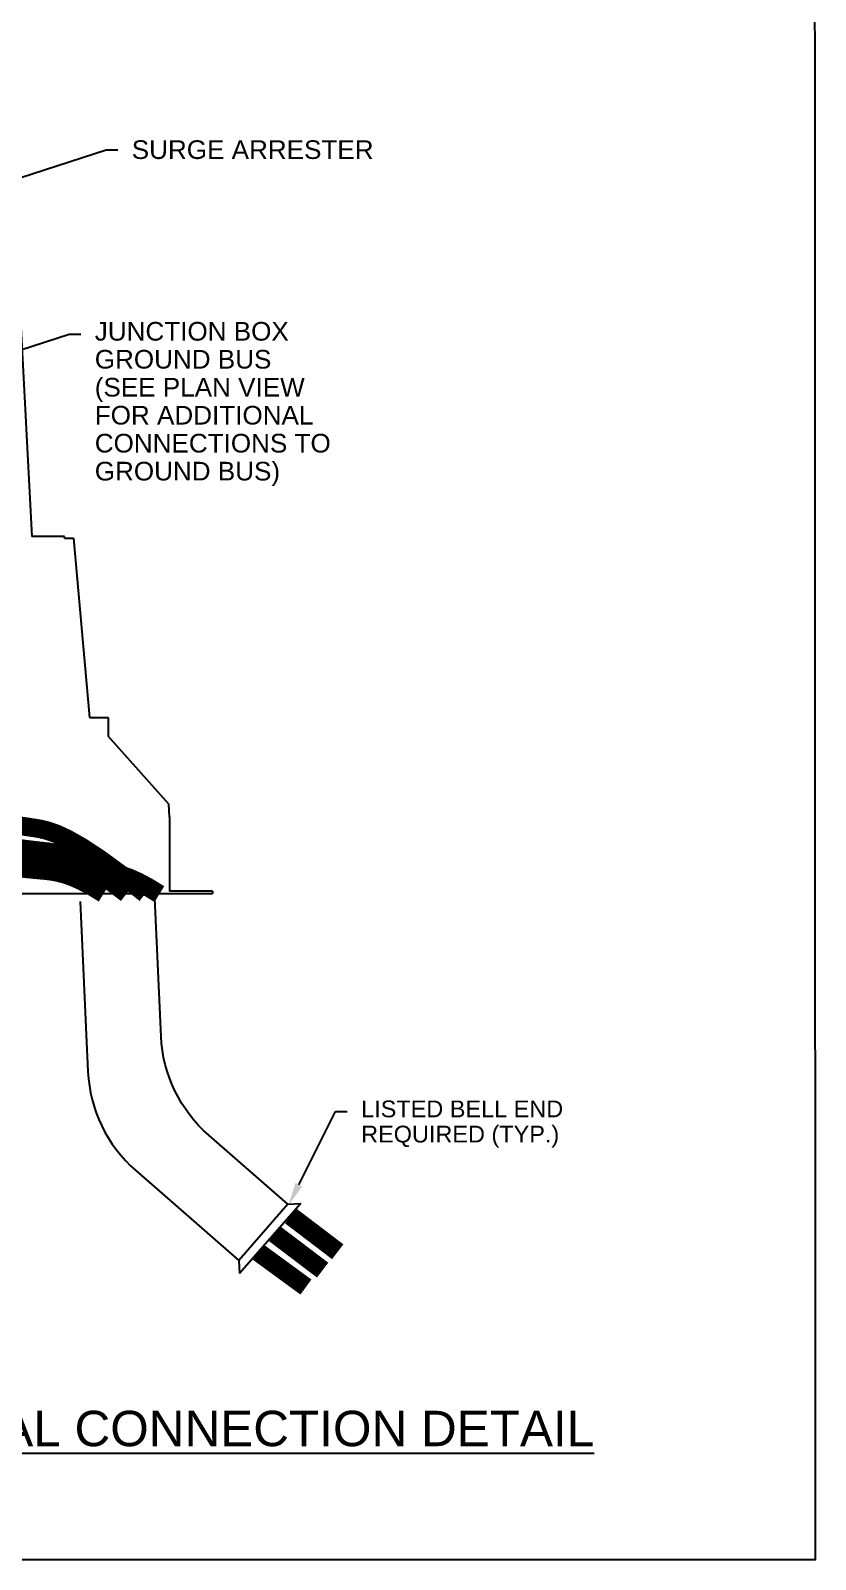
# Model space of a CAD drawing. Header units: feet. Extents: x -689 to 1837, y -511 to 1546.
# Drawn here: x 1056.7 to 1140.9, y 1218.4 to 1382.4 of the extents above; entities that cross this region are included whole.
import ezdxf
from ezdxf import colors
from ezdxf.entities.mleader import LeaderData, LeaderLine
from ezdxf.enums import TextEntityAlignment as Align
from ezdxf.math import Vec2, Vec3

# ---------------------------------------------------------------- set-up
doc = ezdxf.new("R2010")
doc.units = ezdxf.units.FT
doc.header["$MEASUREMENT"] = 0
for name, color, linetype in [('CABLE', 2, 'Continuous'), ('EQUIPMENT', 6, 'Continuous'), ('G-ANNO-TEXT @ 1', 1, 'Continuous'), ('TEXT', 1, 'Continuous')]:
    doc.layers.add(name, color=color, linetype=linetype)
doc.layers.add('G-NPLT', color=67, linetype='Continuous', plot=False)
doc.styles.add('NEI-A', font='arial.ttf')

# ---------------------------------------------------------------- blocks, each defined once
blk = doc.blocks.new('DETAIL_TITLE')
blk.add_circle((0.5923, -0.5126), 0.25)
at = {"style": 'NEI-A'}
blk.add_attdef('DETAIL_TITLE_001', (0.9099, -0.4851), '', height=0.2, dxfattribs=at)
at = {"style": 'NEI-A', "flags": 8}
blk.add_attdef('#', text='', height=0.2, dxfattribs=at).set_placement((0.5922, -0.5109), align=Align.MIDDLE_CENTER)
at = {"style": 'NEI-A'}
for tag, p in [('SCALE:', (0.9386, -0.7379)), ('1"_=_', (1.5474, -0.7379))]:
    blk.add_attdef(tag, text='', height=0.1, dxfattribs=at).set_placement(p, align=Align.BOTTOM_LEFT)

msp = doc.modelspace()

# ---------------------------------------------------------------- linework, layer by layer
at = {"layer": 'CABLE', "const_width": 2}
for points in [[(1055.29463, 1297.12635), (1055.83952, 1297.04595), (1056.42574, 1296.95966), (1057.05805, 1296.86519), (1057.75032, 1296.74908), (1058.55296, 1296.55308), (1059.52548, 1296.20777), (1060.72743, 1295.64375), (1062.21831, 1294.79158), (1064.05767, 1293.58185), (1066.30502, 1291.94515), (1069.0199, 1289.81204)], [(1055.37036, 1294.68154), (1055.86662, 1294.61528), (1056.37839, 1294.5502), (1056.91127, 1294.48586), (1057.47082, 1294.42184), (1058.06262, 1294.35768), (1058.69693, 1294.28521), (1059.4026, 1294.16515), (1060.21319, 1293.95048), (1061.16221, 1293.59418), (1062.28321, 1293.0492), (1063.60972, 1292.26854), (1065.17527, 1291.20516), (1067.0134, 1289.81204)], [(1055.38941, 1293.43632), (1055.74353, 1293.35132), (1056.10114, 1293.27367), (1056.45824, 1293.20287), (1056.81081, 1293.13843), (1057.15482, 1293.07985), (1057.48627, 1293.02664), (1057.80271, 1292.9782), (1058.10799, 1292.93356), (1058.4075, 1292.89162), (1058.70666, 1292.8513), (1059.01089, 1292.81153), (1059.3256, 1292.77121), (1059.6562, 1292.72926), (1060.0081, 1292.6846), (1060.38575, 1292.63647), (1060.78976, 1292.58542), (1061.2198, 1292.5323), (1061.6755, 1292.47799), (1062.15652, 1292.42337), (1062.66251, 1292.36929), (1063.19314, 1292.31662), (1063.74804, 1292.26624), (1064.32981, 1292.21452), (1064.95283, 1292.1399), (1065.63442, 1292.01631), (1066.3919, 1291.81768), (1067.24258, 1291.51797), (1068.20378, 1291.09111), (1069.29283, 1290.51105), (1070.52703, 1289.75171)], [(1055.69723, 1292.53833), (1056.17825, 1292.4837), (1056.68424, 1292.42962), (1057.21487, 1292.37696), (1057.76977, 1292.32657), (1058.35154, 1292.27486), (1058.97456, 1292.20023), (1059.65615, 1292.07664), (1060.41363, 1291.87802), (1061.26431, 1291.57831), (1062.22551, 1291.15145), (1063.31456, 1290.57138), (1064.54876, 1289.81204)], [(1084.59734, 1255.23563), (1089.64527, 1251.39339)], [(1082.89522, 1253.31478), (1088.02806, 1249.42137)], [(1081.14064, 1251.33652), (1086.23851, 1247.60659)]]:
    msp.add_lwpolyline(points, dxfattribs=at)
at = {"layer": 'EQUIPMENT'}
for p, q in [((1055.59946, 1351.93704), (1056.83598, 1328.12353)), ((1060.33598, 1328.12353), (1056.83598, 1328.12353)), ((1060.33598, 1327.93704), (1060.33598, 1328.12353)), ((1060.33598, 1327.93704), (1061.33598, 1327.93704)), ((1061.33598, 1327.93704), (1063.02348, 1308.68704)), ((1063.02348, 1308.68704), (1065.02348, 1308.68704)), ((1065.02348, 1308.68704), (1065.02348, 1306.68704)), ((1071.52348, 1299.42085), (1065.02348, 1306.68704)), ((1071.6233, 1298.06204), (1071.52348, 1299.42085)), ((1071.62477, 1298.06204), (1071.62403, 1290.06204)), ((932.46098, 1289.81204), (1076.21098, 1289.81204)), ((1076.21098, 1290.06204), (1071.62403, 1290.06204)), ((1076.21098, 1290.06204), (1076.21098, 1289.81204)), ((1084.29474, 1256.48392), (1079.03096, 1250.45958)), ((1085.70575, 1256.57899), (1079.12603, 1249.04857)), ((1079.03096, 1250.45958), (1079.12603, 1249.04857))]:
    msp.add_line(p, q, dxfattribs=at)
for points in [[(1084.29474, 1256.48392), (1075.82345, 1263.88436, -0.204607432), (1070.7075, 1274.49897), (1070.03215, 1289.33878)], [(1062.04042, 1288.97509), (1062.87111, 1270.72204, 0.204607432), (1067.98705, 1260.10744), (1079.03372, 1250.45717)]]:
    msp.add_lwpolyline(points, format="xyb", dxfattribs=at)
msp.add_lwpolyline([(1084.29474, 1256.48392), (1085.70575, 1256.57899)], dxfattribs=at)
at = {"layer": 'G-NPLT'}
msp.add_lwpolyline([(642.91639, 1546.38847), (642.91639, 1218.38847), (1140.85417, 1218.38847), (1140.77417, 1546.38847)], close=True, dxfattribs=at)

# ---------------------------------------------------------------- block references
at = {"layer": 'G-ANNO-TEXT @ 1'}
ref = msp.add_blockref('DETAIL_TITLE', (895.08359, 1238.67603), dxfattribs=dict(at, xscale=18.99347914525915, yscale=18.99347914525915, zscale=18.99347914525915))
ref.add_attrib('#', '6', dxfattribs={"layer": '0', "height": 3.7987, "style": 'NEI-A'}).set_placement((906.33152, 1228.97226), align=Align.MIDDLE_CENTER)
ref.add_attrib('DETAIL_TITLE_001', '%%UTYPICAL 4-WAY MV SECTIONALIZING CABINET INTERNAL CONNECTION DETAIL', (912.24131, 1230.5338), dxfattribs={"layer": '0', "height": 3.7986958, "style": 'NEI-A'})
ref.add_attrib('SCALE:', 'SCALE:', dxfattribs={"layer": '0', "height": 1.899348, "style": 'NEI-A'}).set_placement((912.9118, 1228.57797), align=Align.TOP_LEFT)
ref.add_attrib('1"_=_', 'NTS', dxfattribs={"layer": '0', "height": 1.899348, "style": 'NEI-A'}).set_placement((923.54294, 1228.57797), align=Align.TOP_LEFT)

# ---------------------------------------------------------------- leaders
at = {"layer": 'TEXT'}
ml = msp.add_multileader_mtext('Standard', dxfattribs=at)
ml.set_content('SURGE ARRESTER', color=256, style='NEI-A')
ml.set_leader_properties()
ml.build(insert=Vec2(0, 0))
ml.multileader.update_dxf_attribs({"dogleg_length": 0.0625, "arrow_head_size": 2.5, "scale": 20})
ctx = ml.context
ctx.base_point, ctx.scale, ctx.char_height, ctx.arrow_head_size, ctx.landing_gap_size, ctx.plane_origin = Vec3(1066.06256, 1369.60029), 20, 2, 2.5, 1.5, Vec3(991.97454, 1307.76938)
notes = []
notes.append((ctx, [(0, (1, 1, 0), (1064.81256, 1369.60029), (1, 0), 1.25, [(0, [(1048.59007, 1364.32798)], 0, [])])]))
ctx.mtext.insert, ctx.mtext.line_spacing_factor, ctx.mtext.flow_direction = Vec3(1067.56256, 1370.61734), 0.9, 5
ml = msp.add_multileader_mtext('Standard', dxfattribs=at)
ml.set_content('JUNCTION BOX\\PGROUND BUS\\P(SEE PLAN VIEW\\PFOR ADDITIONAL \\PCONNECTIONS TO\\PGROUND BUS)', color=256, style='NEI-A')
ml.set_leader_properties()
ml.build(insert=Vec2(0, 0))
ml.multileader.update_dxf_attribs({"dogleg_length": 0.0625, "arrow_head_size": 2.5, "scale": 20})
ctx = ml.context
ctx.base_point, ctx.scale, ctx.char_height, ctx.arrow_head_size, ctx.landing_gap_size, ctx.plane_origin = Vec3(1062.09842, 1349.83699), 20, 2, 2.5, 1.5, Vec3(988.0104, 1288.00608)
notes.append((ctx, [(0, (1, 1, 0), (1060.84842, 1349.83699), (1, 0), 1.25, [(0, [(1045.83767, 1344.97006)], 0, [])])]))
ctx.mtext.insert, ctx.mtext.line_spacing_factor, ctx.mtext.flow_direction = Vec3(1063.59842, 1351.13099), 0.9, 5
ml = msp.add_multileader_mtext('Standard', dxfattribs=at)
ml.set_content('LISTED BELL END \\PREQUIRED (TYP.)', color=256, style='NEI-A')
ml.set_leader_properties()
ml.build(insert=Vec2(0, 0))
ml.multileader.update_dxf_attribs({"dogleg_length": 0.0625, "arrow_head_size": 2.5, "scale": 20})
ctx = ml.context
ctx.base_point, ctx.scale, ctx.char_height, ctx.arrow_head_size, ctx.landing_gap_size, ctx.plane_origin = Vec3(1090.65696, 1266.45007), 20, 1.8, 2.5, 1.5, Vec3(1033.04644, 1208.47281)
notes.append((ctx, [(0, (1, 1, 0), (1089.40696, 1266.45007), (1, 0), 1.25, [(0, [(1084.35402, 1256.33908)], 0, [])])]))
ctx.mtext.insert, ctx.mtext.line_spacing_factor, ctx.mtext.flow_direction = Vec3(1092.15696, 1267.61467), 0.9, 5
for ctx, leaders in notes:
    for number, flags, end, landing, length, lines in leaders:
        leader = LeaderData()
        leader.index, (leader.has_last_leader_line, leader.has_dogleg_vector, leader.attachment_direction) = number, flags
        leader.last_leader_point, leader.dogleg_vector, leader.dogleg_length = Vec3(end), Vec3(landing), length
        for number, points, colour, breaks in lines:
            line = LeaderLine()
            line.index, line.vertices, line.color, line.breaks = number, Vec3.list(points), colors.encode_raw_color(colour), breaks
            leader.lines.append(line)
        ctx.leaders.append(leader)

doc.saveas('drawing.dxf')
